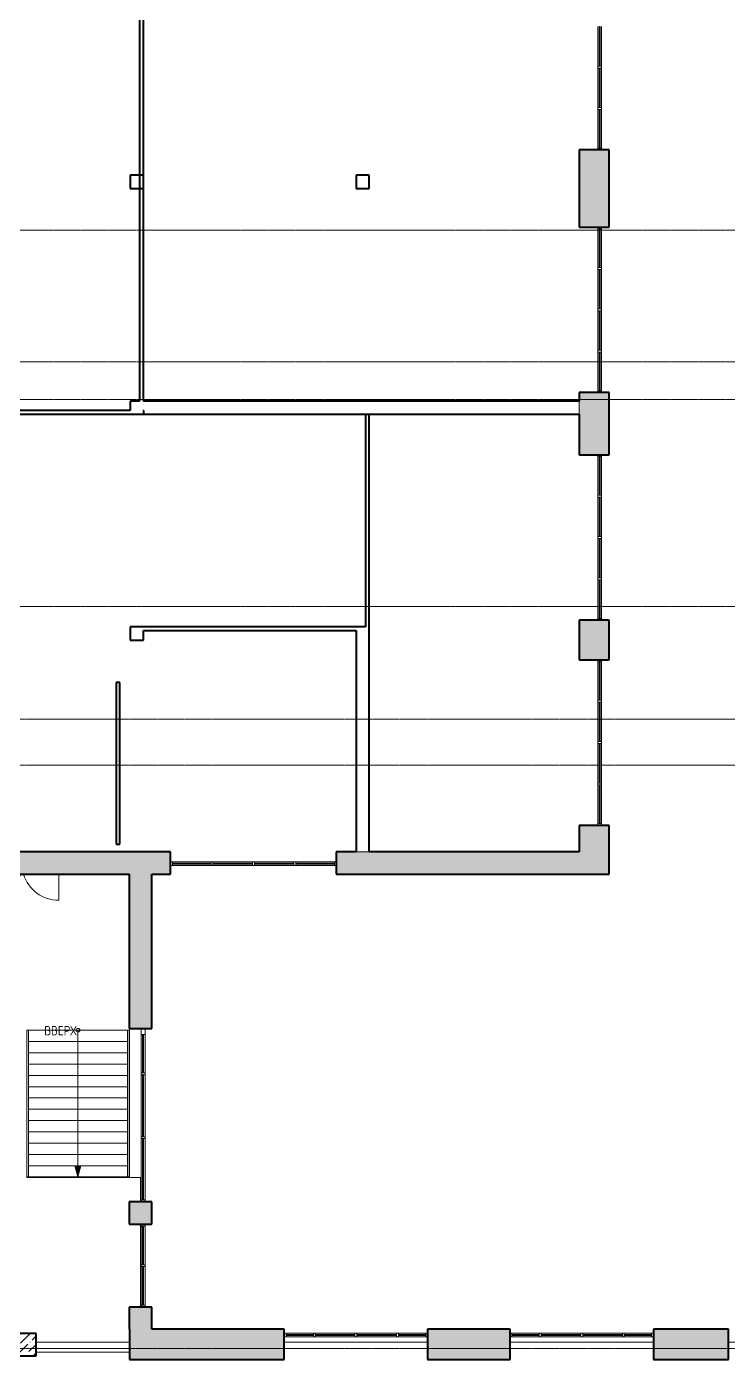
# Model space of a CAD drawing. Header units: millimetres. Extents: x -13853 to 411335, y -23261 to 161252.
# Drawn here: x 189872 to 208514, y 45595 to 81010 of the extents above; entities that cross this region are included whole.
import ezdxf

# ---------------------------------------------------------------- set-up
doc = ezdxf.new("R2010")
doc.units = ezdxf.units.MM
doc.linetypes.add('ADSK_Линия сетки', pattern=[21, 12, -3, 3, -3])
doc.linetypes.add('ADSK_Сверху', pattern=[4.5, 3, -1.5])
for name, color, linetype, lineweight in [('Двери', 7, 'Continuous', 18), ('Импосты витража', 7, 'Continuous', 18), ('Лестницы', 7, 'Continuous', 18), ('Несущие колонны', 7, 'Continuous', 18), ('Ограждение', 7, 'Continuous', 18), ('Оси', 7, 'Continuous', 9), ('Панели витража', 7, 'Continuous', 18), ('Панель', 7, 'Continuous', 30), ('Перекрытия', 7, 'Continuous', 18), ('Поручни', 7, 'Continuous', 18), ('Стены', 7, 'Continuous', 18), ('Стены разрез', 7, 'Continuous', 40), ('Стены штриховка', 7, 'Continuous', 18), ('Стрелки вверх', 7, 'Continuous', 18), ('Траектории лестницы', 7, 'Continuous', 30)]:
    doc.layers.add(name, color=color, linetype=linetype, lineweight=lineweight)
doc.styles.add('GOST Common_1', font='GOST Common.ttf', dxfattribs={"width": 0.9, "height": 250})

# ---------------------------------------------------------------- blocks, each defined once
blk = doc.blocks.new('Дверь-Витраж-Двойная-Витрина - Дверь-Витраж-Двойная-Витрина-705722-001_Весь этаж')
at = {"layer": 'Двери'}
for centre, start, end in [((-975, 15.55), 16.993584, 90), ((975, 15.55), 90, 163.006416)]:
    blk.add_arc(centre, 975, start, end, dxfattribs=at)
at = {"layer": 'Панель', "lineweight": 18}
for p, q in [((-975, 300), (-975, 990.55)), ((975, 300), (975, 990.55))]:
    blk.add_line(p, q, dxfattribs=at)
blk = doc.blocks.new('Системная панель - ADSK_Cтеклопакет_25-705800-001_Весь этаж')
at = {"layer": 'Панели витража'}
for p, q in [((513, 13), (-513, 13)), ((-513, 13), (-513, -13)), ((513, -13), (513, 13)), ((-513, -13), (513, -13))]:
    blk.add_line(p, q, dxfattribs=at)
blk = doc.blocks.new('Системная панель - ADSK_Cтеклопакет_25-705801-001_Весь этаж')
at = {"layer": 'Панели витража'}
for p, q in [((525, 12.5), (-525, 12.5)), ((-525, 12.5), (-525, -12.5)), ((525, -12.5), (525, 12.5)), ((-525, -12.5), (525, -12.5))]:
    blk.add_line(p, q, dxfattribs=at)
blk = doc.blocks.new('Прямоугольный импост - 50х100-V12-001_Весь этаж')
at = {"layer": 'Импосты витража'}
for p, q in [((-50, 50), (0, 50)), ((-50, -50), (-50, 50)), ((0, 50), (0, -50)), ((0, -50), (-50, -50))]:
    blk.add_line(p, q, dxfattribs=at)
blk = doc.blocks.new('Прямоугольный импост - 50х100-705791-001_Весь этаж')
at = {"layer": 'Импосты витража'}
for p, q in [((168447, 68560), (168447, 69585)), ((168547, 69585), (168547, 68560))]:
    blk.add_line(p, q, dxfattribs=at)
blk = doc.blocks.new('Прямоугольный импост - 50х100-705792-001_Весь этаж')
at = {"layer": 'Импосты витража'}
for p, q in [((168447, 67460), (168447, 68510)), ((168547, 68510), (168547, 67460))]:
    blk.add_line(p, q, dxfattribs=at)
blk = doc.blocks.new('Прямоугольный импост - 50х100-V13-001_Весь этаж')
at = {"layer": 'Импосты витража'}
for p, q in [((-25, 50), (25, 50)), ((-25, -50), (-25, 50)), ((25, 50), (25, -50)), ((25, -50), (-25, -50))]:
    blk.add_line(p, q, dxfattribs=at)
blk = doc.blocks.new('Прямоугольный импост - 50х100-V14-001_Весь этаж')
at = {"layer": 'Импосты витража'}
for p, q in [((0, 50), (-50, 50)), ((-50, 50), (-50, -50)), ((0, -50), (0, 50)), ((-50, -50), (0, -50))]:
    blk.add_line(p, q, dxfattribs=at)
blk = doc.blocks.new('Системная панель - ADSK_Cтеклопакет_25-705793-001_Весь этаж')
at = {"layer": 'Панели витража'}
for p, q in [((513, 13), (-513, 13)), ((-513, 13), (-513, -13)), ((513, -13), (513, 13)), ((-513, -13), (513, -13))]:
    blk.add_line(p, q, dxfattribs=at)
blk = doc.blocks.new('Системная панель - ADSK_Cтеклопакет_25-705794-001_Весь этаж')
at = {"layer": 'Панели витража'}
for p, q in [((525, 12.5), (-525, 12.5)), ((-525, 12.5), (-525, -12.5)), ((525, -12.5), (525, 12.5)), ((-525, -12.5), (525, -12.5))]:
    blk.add_line(p, q, dxfattribs=at)
blk = doc.blocks.new('Прямоугольный импост - 50х100-V9-001_Весь этаж')
at = {"layer": 'Импосты витража'}
for p, q in [((-50, 50), (0, 50)), ((-50, -50), (-50, 50)), ((0, 50), (0, -50)), ((0, -50), (-50, -50))]:
    blk.add_line(p, q, dxfattribs=at)
blk = doc.blocks.new('Прямоугольный импост - 50х100-705773-001_Весь этаж')
at = {"layer": 'Импосты витража'}
for p, q in [((168447, 59835), (168447, 60860)), ((168547, 60860), (168547, 59835))]:
    blk.add_line(p, q, dxfattribs=at)
blk = doc.blocks.new('Прямоугольный импост - 50х100-705774-001_Весь этаж')
at = {"layer": 'Импосты витража'}
for p, q in [((168447, 60910), (168447, 61960)), ((168547, 61960), (168547, 60910))]:
    blk.add_line(p, q, dxfattribs=at)
blk = doc.blocks.new('Прямоугольный импост - 50х100-V10-001_Весь этаж')
at = {"layer": 'Импосты витража'}
for p, q in [((-25, 50), (25, 50)), ((-25, -50), (-25, 50)), ((25, 50), (25, -50)), ((25, -50), (-25, -50))]:
    blk.add_line(p, q, dxfattribs=at)
blk = doc.blocks.new('Прямоугольный импост - 50х100-V11-001_Весь этаж')
at = {"layer": 'Импосты витража'}
for p, q in [((0, 50), (-50, 50)), ((-50, 50), (-50, -50)), ((0, -50), (0, 50)), ((-50, -50), (0, -50))]:
    blk.add_line(p, q, dxfattribs=at)
blk = doc.blocks.new('Системная панель - ADSK_Cтеклопакет_25-705775-001_Весь этаж')
at = {"layer": 'Панели витража'}
for p, q in [((513, 13), (-513, 13)), ((-513, 13), (-513, -13)), ((513, -13), (513, 13)), ((-513, -13), (513, -13))]:
    blk.add_line(p, q, dxfattribs=at)
blk = doc.blocks.new('Системная панель - ADSK_Cтеклопакет_25-V19-001_Весь этаж')
at = {"layer": 'Панели витража'}
for p, q in [((525, 12.5), (-525, 12.5)), ((-525, 12.5), (-525, -12.5)), ((525, -12.5), (525, 12.5)), ((-525, -12.5), (525, -12.5))]:
    blk.add_line(p, q, dxfattribs=at)
blk = doc.blocks.new('Прямоугольный импост - 50х100-705780-001_Весь этаж')
at = {"layer": 'Импосты витража'}
for p, q in [((197022, 58815), (198047, 58815)), ((197022, 58715), (198047, 58715))]:
    blk.add_line(p, q, dxfattribs=at)
blk = doc.blocks.new('Прямоугольный импост - 50х100-705781-001_Весь этаж')
at = {"layer": 'Импосты витража'}
for p, q in [((195922, 58815), (196972, 58815)), ((195922, 58715), (196972, 58715))]:
    blk.add_line(p, q, dxfattribs=at)
blk = doc.blocks.new('Прямоугольный импост - 50х100-705782-001_Весь этаж')
at = {"layer": 'Импосты витража'}
for p, q in [((193747, 58815), (194772, 58815)), ((193747, 58715), (194772, 58715))]:
    blk.add_line(p, q, dxfattribs=at)
blk = doc.blocks.new('Прямоугольный импост - 50х100-705783-001_Весь этаж')
at = {"layer": 'Импосты витража'}
for p, q in [((-50, 50), (0, 50)), ((-50, -50), (-50, 50)), ((0, 50), (0, -50)), ((0, -50), (-50, -50))]:
    blk.add_line(p, q, dxfattribs=at)
blk = doc.blocks.new('Прямоугольный импост - 50х100-705785-001_Весь этаж')
at = {"layer": 'Импосты витража'}
for p, q in [((-25, 50), (25, 50)), ((-25, -50), (-25, 50)), ((25, 50), (25, -50)), ((25, -50), (-25, -50))]:
    blk.add_line(p, q, dxfattribs=at)
blk = doc.blocks.new('Прямоугольный импост - 50х100-705789-001_Весь этаж')
at = {"layer": 'Импосты витража'}
for p, q in [((0, 50), (-50, 50)), ((-50, 50), (-50, -50)), ((0, -50), (0, 50)), ((-50, -50), (0, -50))]:
    blk.add_line(p, q, dxfattribs=at)
blk = doc.blocks.new('Системная панель - ADSK_Cтеклопакет_25-V20-001_Весь этаж')
at = {"layer": 'Панели витража'}
for p, q in [((513, 13), (-513, 13)), ((-513, 13), (-513, -13)), ((513, -13), (513, 13)), ((-513, -13), (513, -13))]:
    blk.add_line(p, q, dxfattribs=at)
blk = doc.blocks.new('Прямоугольный импост - 50х100-V21-001_Весь этаж')
at = {"layer": 'Импосты витража'}
for p, q in [((-50, 50), (0, 50)), ((-50, -50), (-50, 50)), ((0, 50), (0, -50)), ((0, -50), (-50, -50))]:
    blk.add_line(p, q, dxfattribs=at)
blk = doc.blocks.new('Прямоугольный импост - 50х100-V22-001_Весь этаж')
at = {"layer": 'Импосты витража'}
for p, q in [((-25, 50), (25, 50)), ((-25, -50), (-25, 50)), ((25, 50), (25, -50)), ((25, -50), (-25, -50))]:
    blk.add_line(p, q, dxfattribs=at)
blk = doc.blocks.new('Прямоугольный импост - 50х100-V23-001_Весь этаж')
at = {"layer": 'Импосты витража'}
for p, q in [((0, 50), (-50, 50)), ((-50, 50), (-50, -50)), ((0, -50), (0, 50)), ((-50, -50), (0, -50))]:
    blk.add_line(p, q, dxfattribs=at)
blk = doc.blocks.new('Прямоугольный импост - 50х100-706035-001_Весь этаж')
at = {"layer": 'Импосты витража'}
for p, q in [((193017, 54384), (192917, 54384)), ((192917, 54384), (192917, 54232)), ((192917, 54232), (193017, 54232)), ((193017, 54232), (193017, 54384))]:
    blk.add_line(p, q, dxfattribs=at)
blk = doc.blocks.new('Системная панель - ADSK_Cтеклопакет_25-706046-001_Весь этаж')
at = {"layer": 'Панели витража'}
for p, q in [((813, 13), (-813, 13)), ((-813, 13), (-813, -13)), ((813, -13), (813, 13)), ((-813, -13), (813, -13))]:
    blk.add_line(p, q, dxfattribs=at)
blk = doc.blocks.new('Системная панель - ADSK_Cтеклопакет_25-706048-001_Весь этаж')
at = {"layer": 'Панели витража'}
for p, q in [((834, 13), (-816, 13)), ((-816, 13), (-816, -13)), ((834, -13), (834, 13)), ((-816, -13), (834, -13))]:
    blk.add_line(p, q, dxfattribs=at)
blk = doc.blocks.new('Системная панель - ADSK_Cтеклопакет_25-706049-001_Весь этаж')
at = {"layer": 'Панели витража'}
for p, q in [((259, 13), (-762, 13)), ((-762, 13), (-762, -13)), ((259, -13), (259, 13)), ((-762, -13), (259, -13))]:
    blk.add_line(p, q, dxfattribs=at)
blk = doc.blocks.new('Прямоугольный импост - 50х100-706056-001_Весь этаж')
at = {"layer": 'Импосты витража'}
for p, q in [((-25, 50), (25, 50)), ((-25, -50), (-25, 50)), ((25, 50), (25, -50)), ((25, -50), (-25, -50))]:
    blk.add_line(p, q, dxfattribs=at)
blk = doc.blocks.new('Прямоугольный импост - 50х100-706057-001_Весь этаж')
at = {"layer": 'Импосты витража'}
for p, q in [((192917, 49835), (192917, 51460)), ((193017, 51460), (193017, 49835))]:
    blk.add_line(p, q, dxfattribs=at)
blk = doc.blocks.new('Прямоугольный импост - 50х100-706058-001_Весь этаж')
at = {"layer": 'Импосты витража'}
for p, q in [((192917, 51510), (192917, 53160)), ((193017, 53160), (193017, 51510))]:
    blk.add_line(p, q, dxfattribs=at)
blk = doc.blocks.new('Прямоугольный импост - 50х100-706042-001_Весь этаж')
at = {"layer": 'Импосты витража'}
for p, q in [((192917, 53210), (192917, 54232)), ((193017, 54232), (193017, 53210))]:
    blk.add_line(p, q, dxfattribs=at)
blk = doc.blocks.new('Прямоугольный импост - 50х100-706109-001_Весь этаж')
at = {"layer": 'Импосты витража'}
for p, q in [((-25, 50), (25, 50)), ((-25, -50), (-25, 50)), ((25, 50), (25, -50)), ((25, -50), (-25, -50))]:
    blk.add_line(p, q, dxfattribs=at)
blk = doc.blocks.new('Прямоугольный импост - 50х100-706055-001_Весь этаж')
at = {"layer": 'Импосты витража'}
for p, q in [((0, 50), (-50, 50)), ((-50, 50), (-50, -50)), ((0, -50), (0, 50)), ((-50, -50), (0, -50))]:
    blk.add_line(p, q, dxfattribs=at)
blk = doc.blocks.new('Ограждение - Ограждение-750073-001_Весь этаж')
at = {"layer": 'Поручни'}
for p, q in [((189872, 54341), (189878, 54341)), ((189878, 54341), (189918, 54341)), ((189878, 54341), (189878, 50441)), ((189918, 54341), (189923, 54341)), ((189918, 54341), (189918, 50441)), ((189923, 54341), (189923, 50441)), ((189878, 50441), (189872, 50441)), ((189918, 50441), (189878, 50441)), ((189923, 50441), (189918, 50441))]:
    blk.add_line(p, q, dxfattribs=at)
blk = doc.blocks.new('Ограждение - Ограждение-750077-001_Весь этаж')
at = {"layer": 'Поручни'}
for p, q in [((192547, 54341), (192552, 54341)), ((192547, 54341), (192547, 50441)), ((192552, 54341), (192592, 54341)), ((192552, 54341), (192552, 50441)), ((192592, 54341), (192607, 54341)), ((192592, 54341), (192592, 50441)), ((192607, 54341), (192607, 50441)), ((192552, 50441), (192547, 50441)), ((192592, 50441), (192552, 50441)), ((192607, 50441), (192592, 50441))]:
    blk.add_line(p, q, dxfattribs=at)
blk = doc.blocks.new('Системная панель - ADSK_Cтеклопакет_25-948666-001_Весь этаж')
at = {"layer": 'Панели витража'}
for p, q in [((362.5, 12.5), (-362.5, 12.5)), ((-362.5, 12.5), (-362.5, -12.5)), ((362.5, -12.5), (362.5, 12.5)), ((-362.5, -12.5), (362.5, -12.5))]:
    blk.add_line(p, q, dxfattribs=at)
blk = doc.blocks.new('Прямоугольный импост - 50х100-948659-001_Весь этаж')
at = {"layer": 'Импосты витража'}
for p, q in [((217449, 46294), (218174, 46294)), ((217449, 46194), (218174, 46194))]:
    blk.add_line(p, q, dxfattribs=at)
blk = doc.blocks.new('Прямоугольный импост - 50х100-948667-001_Весь этаж')
at = {"layer": 'Импосты витража'}
for p, q in [((-50, 50), (0, 50)), ((-50, -50), (-50, 50)), ((0, 50), (0, -50)), ((0, -50), (-50, -50))]:
    blk.add_line(p, q, dxfattribs=at)
blk = doc.blocks.new('Системная панель - ADSK_Cтеклопакет_25-948669-001_Весь этаж')
at = {"layer": 'Панели витража'}
for p, q in [((527.5, 12.5), (-527.5, 12.5)), ((-527.5, 12.5), (-527.5, -12.5)), ((527.5, -12.5), (527.5, 12.5)), ((-527.5, -12.5), (527.5, -12.5))]:
    blk.add_line(p, q, dxfattribs=at)
blk = doc.blocks.new('Прямоугольный импост - 50х100-948661-001_Весь этаж')
at = {"layer": 'Импосты витража'}
for p, q in [((216344, 46294), (217399, 46294)), ((216344, 46194), (217399, 46194))]:
    blk.add_line(p, q, dxfattribs=at)
blk = doc.blocks.new('Прямоугольный импост - 50х100-948671-001_Весь этаж')
at = {"layer": 'Импосты витража'}
for p, q in [((0, 50), (-50, 50)), ((-50, 50), (-50, -50)), ((0, -50), (0, 50)), ((-50, -50), (0, -50))]:
    blk.add_line(p, q, dxfattribs=at)
blk = doc.blocks.new('Прямоугольный импост - 50х100-948662-001_Весь этаж')
at = {"layer": 'Импосты витража'}
for p, q in [((-25, 50), (25, 50)), ((-25, -50), (-25, 50)), ((25, 50), (25, -50)), ((25, -50), (-25, -50))]:
    blk.add_line(p, q, dxfattribs=at)

msp = doc.modelspace()

# ---------------------------------------------------------------- hatches: boundary and pattern name
at = {"layer": 'Несущие колонны', "lineweight": 9}
h = msp.add_hatch(dxfattribs=at)
h.set_pattern_fill('FP_14', color=256, style=0, pattern_type=2)
h.set_pattern_definition([(45, (0, 0), (84.18955, 308.69595), [396.875, -79.375, 3.353, -76.022])])
h.paths.add_polyline_path([(190127, 45685), (190127, 46285), (189027, 46285), (189027, 45685)], flags=0)
at = {"layer": 'Стены'}
h = msp.add_hatch(color=256, dxfattribs=at)
h.paths.add_polyline_path([(205078, 59085), (205347, 59085), (205347, 59785), (204547, 59785), (204547, 59085)], flags=0)
h.paths.add_polyline_path([(204547, 64185), (205347, 64185), (205347, 65235), (204547, 65235)], flags=0)
h.paths.add_polyline_path([(204547, 69635), (205347, 69635), (205347, 71285), (204547, 71285), (204547, 70710)], flags=0)
h.paths.add_polyline_path([(204547, 75685), (205347, 75685), (205347, 77735), (204547, 77735)], flags=0)
h.paths.add_polyline_path([(205347, 82135), (205347, 83635), (204547, 83635), (204547, 82135), (205078, 82135)], flags=0)
h.paths.add_polyline_path([(205078, 88035), (205347, 88035), (205347, 89785), (204547, 89785), (204547, 88035)], flags=0)
h.paths.add_polyline_path([(205347, 94185), (205347, 95735), (204547, 95735), (204547, 94185), (205078, 94185)], flags=0)
h.paths.add_polyline_path([(205078, 100135), (205347, 100135), (205347, 101685), (204547, 101685), (204547, 100135)], flags=0)
h.paths.add_polyline_path([(205078, 106085), (205347, 106085), (205347, 106635), (204547, 106635), (204547, 106085)], flags=0)
h = msp.add_hatch(color=256, dxfattribs=at)
h.paths.add_polyline_path([(205347, 58485), (205347, 59085), (198097, 59085), (198097, 58485), (205078, 58485)], flags=0)
h.paths.add_polyline_path([(192597, 58485), (193697, 58485), (193697, 59085), (186972, 59085), (186972, 58885), (186622, 58885), (186622, 59085), (180947, 59085), (180947, 58485), (188200, 58485)], flags=0)
h = msp.add_hatch(color=256, dxfattribs=at)
h.paths.add_polyline_path([(192605, 46395), (193197, 46395), (193197, 46985), (192597, 46985), (192597, 46395)], flags=0)
h.paths.add_polyline_path([(192597, 49185), (193197, 49185), (193197, 49785), (192597, 49785)], flags=0)
h.paths.add_polyline_path([(193197, 54384), (193197, 58485), (192597, 58485), (192597, 54384)], flags=0)
h = msp.add_hatch(color=256, dxfattribs=at)
h.paths.add_polyline_path([(218224, 45595), (219805, 45595), (219805, 46395), (218224, 46395)], flags=0)
h.paths.add_polyline_path([(202714, 45595), (202714, 46395), (200524, 46395), (200524, 45595)], flags=0)
h.paths.add_polyline_path([(213517, 45595), (214414, 45595), (214414, 46395), (212324, 46395), (212324, 45595)], flags=0)
h.paths.add_polyline_path([(206524, 45595), (208514, 45595), (208514, 46395), (206524, 46395)], flags=0)
h.paths.add_polyline_path([(196639, 45595), (196714, 45595), (196714, 46395), (192605, 46395), (192605, 45595)], flags=0)
at = {"layer": 'Стрелки вверх'}
msp.add_hatch(color=256, dxfattribs=at).paths.add_polyline_path([(191235, 50441), (191315, 50741), (191154, 50741)], flags=0)

# ---------------------------------------------------------------- linework, layer by layer
at = {"layer": 'Лестницы'}
for p, q in [((192547, 54341), (189923, 54341)), ((192547, 54041), (189923, 54041)), ((192547, 53741), (189923, 53741)), ((192547, 53441), (189923, 53441)), ((192547, 53141), (189923, 53141)), ((192547, 52841), (189923, 52841)), ((192547, 52541), (189923, 52541)), ((192547, 52241), (189923, 52241)), ((192547, 51941), (189923, 51941)), ((192547, 51641), (189923, 51641)), ((192547, 51341), (189923, 51341)), ((192547, 51041), (189923, 51041)), ((192547, 50741), (189923, 50741)), ((192547, 50441), (189923, 50441))]:
    msp.add_line(p, q, dxfattribs=at)
at = {"layer": 'Лестницы', "linetype": 'ADSK_Сверху'}
for p, q in [((192547, 54341), (189923, 54341)), ((192547, 54041), (189923, 54041)), ((192547, 53741), (189923, 53741)), ((192547, 53441), (189923, 53441)), ((192547, 53141), (189923, 53141)), ((192547, 52841), (189923, 52841)), ((192547, 52541), (189923, 52541)), ((192547, 52241), (189923, 52241)), ((192547, 51941), (189923, 51941)), ((192547, 51641), (189923, 51641)), ((192547, 51341), (189923, 51341)), ((192547, 51041), (189923, 51041)), ((192547, 50741), (189923, 50741))]:
    msp.add_line(p, q, dxfattribs=at)
at = {"layer": 'Несущие колонны', "lineweight": 40}
for p, q in [((192972, 77060), (192622, 77060)), ((192622, 77060), (192622, 76710)), ((192972, 76710), (192972, 77060)), ((198972, 77060), (198622, 77060)), ((198622, 77060), (198622, 76710)), ((198972, 76710), (198972, 77060)), ((192622, 76710), (192972, 76710)), ((198622, 76710), (198972, 76710)), ((192972, 65060), (192622, 65060)), ((192622, 65060), (192622, 64710)), ((192972, 64710), (192972, 64960)), ((192622, 64710), (192972, 64710)), ((190127, 46285), (189027, 46285)), ((190127, 45685), (190127, 46285)), ((189027, 45685), (190127, 45685))]:
    msp.add_line(p, q, dxfattribs=at)
at = {"layer": 'Оси', "linetype": 'ADSK_Линия сетки'}
for p, q in [((-13035, 75605), (410517, 75605)), ((-13035, 72105), (410517, 72105)), ((-13035, 71105), (410517, 71105)), ((-13035, 65605), (410517, 65605)), ((410517, 62605), (-13035, 62605)), ((410517, 61385), (-13035, 61385)), ((410517, 45885), (-13035, 45885))]:
    msp.add_line(p, q, dxfattribs=at)
at = {"layer": 'Перекрытия'}
for p, q in [((192897, 50426), (189872, 50426)), ((192897, 49785), (192897, 50426)), ((192897, 46985), (192897, 49185)), ((192605, 46049), (190127, 46049)), ((200524, 46049), (196714, 46049)), ((206524, 46049), (202714, 46049)), ((212324, 46049), (208514, 46049)), ((190127, 45785), (192605, 45785))]:
    msp.add_line(p, q, dxfattribs=at)
at = {"layer": 'Стены разрез'}
for p, q in [((192872, 82710), (192872, 71060)), ((192972, 71060), (192972, 82710)), ((204547, 77735), (204547, 75685)), ((205347, 77735), (204547, 77735)), ((205347, 75685), (205347, 77735)), ((204547, 75685), (205347, 75685)), ((204547, 71285), (204547, 71060)), ((205347, 71285), (204547, 71285)), ((205347, 69635), (205347, 71285)), ((192872, 71060), (192622, 71060)), ((192622, 71060), (192622, 70810)), ((198622, 71060), (192972, 71060)), ((198972, 71060), (198622, 71060)), ((204547, 71060), (198972, 71060)), ((186972, 70710), (192622, 70710)), ((192622, 70810), (189272, 70810)), ((192622, 70710), (192972, 70710)), ((192985, 70810), (192972, 70810)), ((192972, 70710), (198622, 70710)), ((192985, 70710), (192985, 70810)), ((198622, 70710), (198972, 70710)), ((198872, 70710), (204547, 70710)), ((198872, 70710), (198872, 65060)), ((198972, 65060), (198972, 70710)), ((204547, 70710), (204547, 69635)), ((204547, 69635), (205347, 69635)), ((204547, 65235), (204547, 64185)), ((205347, 65235), (204547, 65235)), ((205347, 64185), (205347, 65235)), ((198622, 65060), (192972, 65060)), ((192972, 64960), (198622, 64960)), ((198872, 65060), (198622, 65060)), ((198622, 64960), (198622, 64710)), ((198972, 64710), (198972, 65060)), ((198622, 64710), (198622, 59085)), ((198972, 59085), (198972, 64710)), ((204547, 64185), (205347, 64185)), ((192347, 63585), (192247, 63585)), ((192247, 63585), (192247, 59285)), ((192347, 59285), (192347, 63585)), ((204547, 59785), (204547, 59085)), ((205347, 59785), (204547, 59785)), ((205347, 58485), (205347, 59785)), ((192247, 59285), (192347, 59285)), ((193697, 59085), (186972, 59085)), ((193697, 58485), (193697, 59085)), ((198622, 59085), (198097, 59085)), ((198097, 59085), (198097, 58485)), ((204547, 59085), (198972, 59085)), ((180947, 58485), (192597, 58485)), ((192597, 58485), (192597, 54384)), ((193197, 58485), (193697, 58485)), ((193197, 54384), (193197, 58485)), ((198097, 58485), (205347, 58485)), ((192597, 54384), (193197, 54384)), ((193197, 49785), (192597, 49785)), ((192597, 49785), (192597, 49185)), ((193197, 49185), (193197, 49785)), ((192597, 49185), (193197, 49185)), ((193197, 46985), (192597, 46985)), ((192597, 46985), (192597, 46395)), ((193197, 46395), (193197, 46985)), ((192597, 46395), (192605, 46395)), ((192605, 46395), (192605, 45595)), ((196714, 46395), (193197, 46395)), ((196714, 45595), (196714, 46395)), ((202714, 46395), (200524, 46395)), ((200524, 46395), (200524, 45595)), ((202714, 45595), (202714, 46395)), ((208514, 46395), (206524, 46395)), ((206524, 46395), (206524, 45595)), ((208514, 45595), (208514, 46395)), ((192605, 45595), (196714, 45595)), ((200524, 45595), (202714, 45595)), ((206524, 45595), (208514, 45595))]:
    msp.add_line(p, q, dxfattribs=at)
at = {"layer": 'Стены штриховка'}
for p, q in [((204547, 71060), (204547, 70710)), ((198972, 59085), (198622, 59085))]:
    msp.add_line(p, q, dxfattribs=at)
at = {"layer": 'Стрелки вверх'}
for p, q in [((191235, 54341), (191235, 54041)), ((191235, 54041), (191235, 53741)), ((191235, 53741), (191235, 53441)), ((191235, 53441), (191235, 53141)), ((191235, 53141), (191235, 52841)), ((191235, 52841), (191235, 52541)), ((191235, 52541), (191235, 52241)), ((191235, 52241), (191235, 51941)), ((191235, 51941), (191235, 51641)), ((191235, 51641), (191235, 51341)), ((191235, 51341), (191235, 51041)), ((191235, 51041), (191235, 50741)), ((191315, 50741), (191154, 50741)), ((191154, 50741), (191235, 50441)), ((191235, 50741), (191235, 50441)), ((191235, 50441), (191315, 50741))]:
    msp.add_line(p, q, dxfattribs=at)
msp.add_circle((191235, 54341), 50, dxfattribs=at)

# ---------------------------------------------------------------- block references
at = {"layer": 'Двери', "rotation": 180}
msp.add_blockref('Дверь-Витраж-Двойная-Витрина - Дверь-Витраж-Двойная-Витрина-705722-001_Весь этаж', (189749, 58785), dxfattribs=at)
at = {"layer": 'Импосты витража'}
for name, p, rotation in [('Прямоугольный импост - 50х100-705774-001_Весь этаж', (373595, 141920), 180), ('Прямоугольный импост - 50х100-705774-001_Весь этаж', (373595, 140820), 180), ('Прямоугольный импост - 50х100-705773-001_Весь этаж', (373595, 138645), 180), ('Прямоугольный импост - 50х100-705791-001_Весь этаж', (373595, 144195), 180), ('Прямоугольный импост - 50х100-705792-001_Весь этаж', (373595, 142020), 180), ('Прямоугольный импост - 50х100-705792-001_Весь этаж', (373595, 140920), 180), ('Прямоугольный импост - 50х100-705791-001_Весь этаж', (373595, 140920), 180), ('Прямоугольный импост - 50х100-V14-001_Весь этаж', (205097, 71285), 270.0000000000002), ('Прямоугольный импост - 50х100-V11-001_Весь этаж', (205097, 69635), 90.00000000000017), ('Прямоугольный импост - 50х100-705773-001_Весь этаж', (373595, 129420), 180), ('Прямоугольный импост - 50х100-705774-001_Весь этаж', (373595, 129420), 180), ('Прямоугольный импост - 50х100-705774-001_Весь этаж', (373595, 128320), 180), ('Прямоугольный импост - 50х100-705773-001_Весь этаж', (373595, 126145), 180), ('Прямоугольный импост - 50х100-705791-001_Весь этаж', (373595, 132695), 180), ('Прямоугольный импост - 50х100-705792-001_Весь этаж', (373595, 130520), 180), ('Прямоугольный импост - 50х100-705792-001_Весь этаж', (373595, 129420), 180), ('Прямоугольный импост - 50х100-705791-001_Весь этаж', (373595, 129420), 180), ('Прямоугольный импост - 50х100-V14-001_Весь этаж', (205097, 59785), 270.0000000000001), ('Прямоугольный импост - 50х100-706055-001_Весь этаж', (192967, 49785), 270.0000000000001), ('Прямоугольный импост - 50х100-705791-001_Весь этаж', (361465, 117695), 180), ('Прямоугольный импост - 50х100-705791-001_Весь этаж', (361465, 116620), 180), ('Прямоугольный импост - 50х100-V23-001_Весь этаж', (192967, 46985), 270.0000000000001)]:
    msp.add_blockref(name, p, dxfattribs=dict(at, rotation=rotation))
at = {"layer": 'Импосты витража', "extrusion": (0, 0, -1)}
for name, p, rotation in [('Прямоугольный импост - 50х100-V10-001_Весь этаж', (-205097, 79935), 269.9999999999996), ('Прямоугольный импост - 50х100-V10-001_Весь этаж', (-205097, 78835), 269.9999999999996), ('Прямоугольный импост - 50х100-V9-001_Весь этаж', (-205097, 77735), 269.9999999999996), ('Прямоугольный импост - 50х100-V12-001_Весь этаж', (-205097, 75685), 89.9999999999998), ('Прямоугольный импост - 50х100-V13-001_Весь этаж', (-205097, 74585), 89.9999999999998), ('Прямоугольный импост - 50х100-V13-001_Весь этаж', (-205097, 73485), 89.9999999999998), ('Прямоугольный импост - 50х100-V13-001_Весь этаж', (-205097, 72385), 89.9999999999998), ('Прямоугольный импост - 50х100-V10-001_Весь этаж', (-205097, 68535), 269.9999999999998), ('Прямоугольный импост - 50х100-V10-001_Весь этаж', (-205097, 67435), 269.9999999999998), ('Прямоугольный импост - 50х100-V10-001_Весь этаж', (-205097, 66335), 269.9999999999998), ('Прямоугольный импост - 50х100-V9-001_Весь этаж', (-205097, 65235), 269.9999999999998), ('Прямоугольный импост - 50х100-V12-001_Весь этаж', (-205097, 64185), 89.99999999999993), ('Прямоугольный импост - 50х100-V13-001_Весь этаж', (-205097, 63085), 89.99999999999993), ('Прямоугольный импост - 50х100-V13-001_Весь этаж', (-205097, 61985), 89.99999999999993), ('Прямоугольный импост - 50х100-V13-001_Весь этаж', (-205097, 60885), 89.99999999999993), ('Прямоугольный импост - 50х100-706109-001_Весь этаж', (-192967, 53185), 89.99999999999991), ('Прямоугольный импост - 50х100-706056-001_Весь этаж', (-192967, 51485), 89.99999999999991), ('Прямоугольный импост - 50х100-V21-001_Весь этаж', (-192967, 49185), 89.99999999999991), ('Прямоугольный импост - 50х100-V22-001_Весь этаж', (-192967, 48085), 89.99999999999991)]:
    msp.add_blockref(name, p, dxfattribs=dict(at, rotation=rotation))
for name, p in [('Прямоугольный импост - 50х100-705783-001_Весь этаж', (-193697, 58765)), ('Прямоугольный импост - 50х100-705785-001_Весь этаж', (-194797, 58765)), ('Прямоугольный импост - 50х100-705785-001_Весь этаж', (-195897, 58765)), ('Прямоугольный импост - 50х100-705785-001_Весь этаж', (-196997, 58765)), ('Прямоугольный импост - 50х100-948667-001_Весь этаж', (-196714, 46244)), ('Прямоугольный импост - 50х100-948662-001_Весь этаж', (-197514, 46244)), ('Прямоугольный импост - 50х100-948662-001_Весь этаж', (-198619, 46244)), ('Прямоугольный импост - 50х100-948662-001_Весь этаж', (-199724, 46244)), ('Прямоугольный импост - 50х100-948667-001_Весь этаж', (-202714, 46244)), ('Прямоугольный импост - 50х100-948662-001_Весь этаж', (-203514, 46244)), ('Прямоугольный импост - 50х100-948662-001_Весь этаж', (-204619, 46244)), ('Прямоугольный импост - 50х100-948662-001_Весь этаж', (-205724, 46244))]:
    msp.add_blockref(name, p, dxfattribs=at)
at = {"layer": 'Импосты витража'}
for name, p in [('Прямоугольный импост - 50х100-705782-001_Весь этаж', (0, 0)), ('Прямоугольный импост - 50х100-705781-001_Весь этаж', (-1100, 0)), ('Прямоугольный импост - 50х100-705781-001_Весь этаж', (0, 0)), ('Прямоугольный импост - 50х100-705780-001_Весь этаж', (0, 0)), ('Прямоугольный импост - 50х100-705789-001_Весь этаж', (198097, 58765)), ('Прямоугольный импост - 50х100-706035-001_Весь этаж', (0, 0)), ('Прямоугольный импост - 50х100-706042-001_Весь этаж', (0, 0)), ('Прямоугольный импост - 50х100-706058-001_Весь этаж', (0, 0)), ('Прямоугольный импост - 50х100-706057-001_Весь этаж', (0, 0)), ('Прямоугольный импост - 50х100-948659-001_Весь этаж', (-20685, 0)), ('Прямоугольный импост - 50х100-948661-001_Весь этаж', (-18805, 0)), ('Прямоугольный импост - 50х100-948661-001_Весь этаж', (-17700, 0)), ('Прямоугольный импост - 50х100-948659-001_Весь этаж', (-17700, 0)), ('Прямоугольный импост - 50х100-948671-001_Весь этаж', (200524, 46244)), ('Прямоугольный импост - 50х100-948659-001_Весь этаж', (-14685, 0)), ('Прямоугольный импост - 50х100-948661-001_Весь этаж', (-12805, 0)), ('Прямоугольный импост - 50х100-948661-001_Весь этаж', (-11700, 0)), ('Прямоугольный импост - 50х100-948659-001_Весь этаж', (-11700, 0)), ('Прямоугольный импост - 50х100-948671-001_Весь этаж', (206524, 46244))]:
    msp.add_blockref(name, p, dxfattribs=at)
at = {"layer": 'Ограждение'}
for name in ['Ограждение - Ограждение-750073-001_Весь этаж', 'Ограждение - Ограждение-750077-001_Весь этаж']:
    msp.add_blockref(name, (0, 0), dxfattribs=at)
at = {"layer": 'Панели витража'}
for name, p, rotation in [('Системная панель - ADSK_Cтеклопакет_25-705794-001_Весь этаж', (205097, 80485), 270.0000000000004), ('Системная панель - ADSK_Cтеклопакет_25-705794-001_Весь этаж', (205097, 79385), 270.0000000000004), ('Системная панель - ADSK_Cтеклопакет_25-705793-001_Весь этаж', (205097, 78298), 270.0000000000004), ('Системная панель - ADSK_Cтеклопакет_25-705800-001_Весь этаж', (205097, 75123), 90.0000000000002), ('Системная панель - ADSK_Cтеклопакет_25-705801-001_Весь этаж', (205097, 74035), 90.0000000000002), ('Системная панель - ADSK_Cтеклопакет_25-705801-001_Весь этаж', (205097, 72935), 90.0000000000002), ('Системная панель - ADSK_Cтеклопакет_25-705800-001_Весь этаж', (205097, 71848), 90.0000000000002), ('Системная панель - ADSK_Cтеклопакет_25-705793-001_Весь этаж', (205097, 69073), 270.0000000000002), ('Системная панель - ADSK_Cтеклопакет_25-705794-001_Весь этаж', (205097, 67985), 270.0000000000002), ('Системная панель - ADSK_Cтеклопакет_25-705794-001_Весь этаж', (205097, 66885), 270.0000000000002), ('Системная панель - ADSK_Cтеклопакет_25-705793-001_Весь этаж', (205097, 65798), 270.0000000000002), ('Системная панель - ADSK_Cтеклопакет_25-705800-001_Весь этаж', (205097, 63623), 90.00000000000007), ('Системная панель - ADSK_Cтеклопакет_25-705801-001_Весь этаж', (205097, 62535), 90.00000000000007), ('Системная панель - ADSK_Cтеклопакет_25-705801-001_Весь этаж', (205097, 61435), 90.00000000000007), ('Системная панель - ADSK_Cтеклопакет_25-705800-001_Весь этаж', (205097, 60348), 90.00000000000007), ('Системная панель - ADSK_Cтеклопакет_25-705775-001_Весь этаж', (194260, 58765), 180), ('Системная панель - ADSK_Cтеклопакет_25-V19-001_Весь этаж', (195347, 58765), 180), ('Системная панель - ADSK_Cтеклопакет_25-V19-001_Весь этаж', (196447, 58765), 180), ('Системная панель - ADSK_Cтеклопакет_25-705775-001_Весь этаж', (197535, 58765), 180), ('Системная панель - ADSK_Cтеклопакет_25-706049-001_Весь этаж', (192967, 53973), 90.0000000000001), ('Системная панель - ADSK_Cтеклопакет_25-706048-001_Весь этаж', (192967, 52327), 90.0000000000001), ('Системная панель - ADSK_Cтеклопакет_25-706046-001_Весь этаж', (192967, 50648), 90.0000000000001), ('Системная панель - ADSK_Cтеклопакет_25-V20-001_Весь этаж', (192967, 48623), 90.00000000000007), ('Системная панель - ADSK_Cтеклопакет_25-V20-001_Весь этаж', (192967, 47548), 90.00000000000007), ('Системная панель - ADSK_Cтеклопакет_25-948666-001_Весь этаж', (197127, 46244), 180), ('Системная панель - ADSK_Cтеклопакет_25-948669-001_Весь этаж', (198067, 46244), 180), ('Системная панель - ADSK_Cтеклопакет_25-948669-001_Весь этаж', (199172, 46244), 180), ('Системная панель - ADSK_Cтеклопакет_25-948666-001_Весь этаж', (200112, 46244), 180), ('Системная панель - ADSK_Cтеклопакет_25-948666-001_Весь этаж', (203127, 46244), 180), ('Системная панель - ADSK_Cтеклопакет_25-948669-001_Весь этаж', (204067, 46244), 180), ('Системная панель - ADSK_Cтеклопакет_25-948669-001_Весь этаж', (205172, 46244), 180), ('Системная панель - ADSK_Cтеклопакет_25-948666-001_Весь этаж', (206112, 46244), 180)]:
    msp.add_blockref(name, p, dxfattribs=dict(at, rotation=rotation))

# ---------------------------------------------------------------- texts
at = {"layer": 'Траектории лестницы', "lineweight": 9, "insert": (190340, 54454), "char_height": 250, "width": 1073.9, "attachment_point": 1, "line_spacing_factor": 1.022761, "style": 'GOST Common_1'}
msp.add_mtext('ВВЕРХ', dxfattribs=at)

doc.saveas('drawing.dxf')
